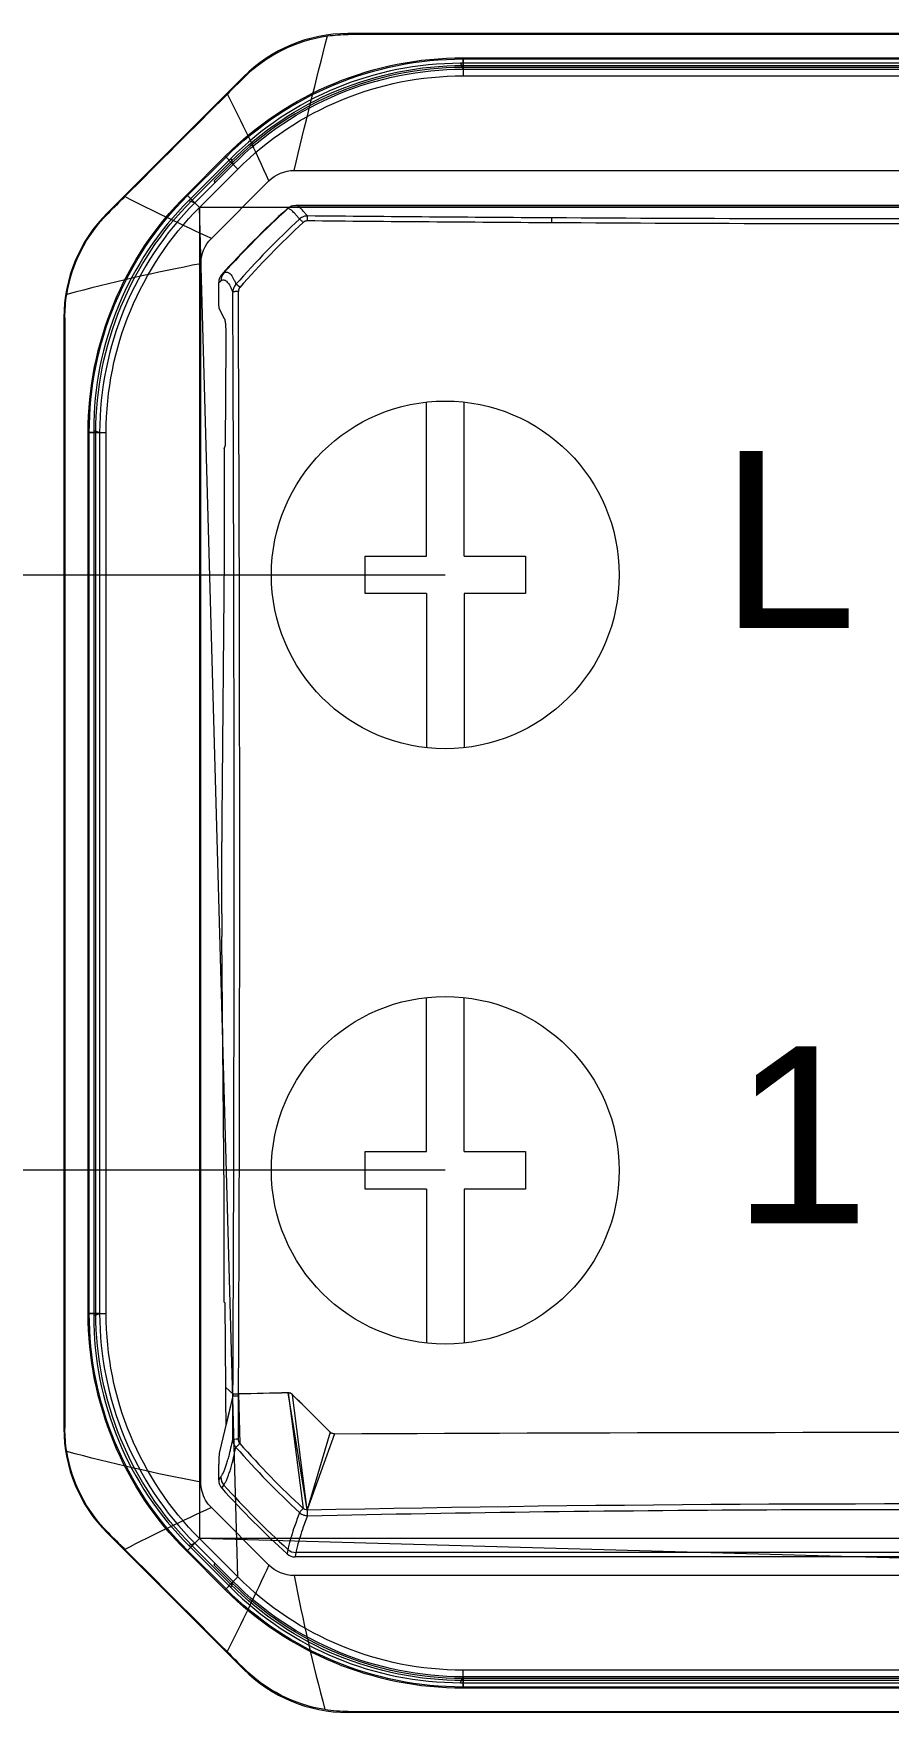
# Model space of a CAD drawing. Header units: millimetres. Extents: x 2005 to 2174, y 1570 to 1847.
# Drawn here: x 2134.89 to 2139.91, y 1658.84 to 1668.7 of the extents above; entities that cross this region are included whole.
import ezdxf

# ---------------------------------------------------------------- set-up
doc = ezdxf.new("R2010")
doc.units = ezdxf.units.MM
doc.layers.add('01_Puissance', color=250, linetype='Continuous', lineweight=20)
doc.layers.add('03_Symbole', color=250, linetype='Continuous', lineweight=15)
doc.layers.add('04_Texte', color=7, linetype='Continuous')
doc.styles.get("Standard").update_dxf_attribs({"font": 'arial.ttf'})

msp = doc.modelspace()

# ---------------------------------------------------------------- linework, layer by layer
at = {"layer": '01_Puissance'}
for p, q in [((2128.1404, 1665.5227, -3.8973), (2137.304, 1665.5227, -4.4511)), ((2137.304, 1662.024, -4.4511), (2127.4421, 1662.024, 1.0419))]:
    msp.add_line(p, q, dxfattribs=at)
at = {"layer": '03_Symbole', "color": 0}
for p, q in [((2143.2604, 1668.7031, -4.4511), (2136.732, 1668.7031, -4.4511)), ((2136.732, 1668.7031, -4.4511), (2136.7343, 1668.6976, -4.4511)), ((2136.732, 1668.7031, -4.4511), (2136.7343, 1668.6976, -4.4511)), ((2143.2604, 1668.7031, -4.4511), (2136.732, 1668.7031, -4.4511)), ((2143.2581, 1668.6976, -4.4511), (2136.7343, 1668.6976, -4.4511)), ((2143.2581, 1668.6976, -4.4511), (2136.7343, 1668.6976, -4.4511)), ((2137.4084, 1668.5634, -4.4511), (2137.4084, 1668.5541, -4.4511)), ((2137.4084, 1668.5634, -4.4511), (2137.4084, 1668.5541, -4.4511)), ((2137.4084, 1668.4938, -4.4511), (2137.4084, 1668.5611, -4.4511)), ((2137.4084, 1668.5611, -4.4511), (2142.584, 1668.5611, -4.4511)), ((2137.4084, 1668.4938, -4.4511), (2137.4084, 1668.5611, -4.4511)), ((2137.4084, 1668.5611, -4.4511), (2142.584, 1668.5611, -4.4511)), ((2137.4084, 1668.5541, -4.4511), (2142.584, 1668.5541, -4.4511)), ((2137.4084, 1668.5541, -4.4511), (2137.4084, 1668.5156, -4.4511)), ((2137.4084, 1668.5541, -4.4511), (2137.4084, 1668.5156, -4.4511)), ((2137.4084, 1668.5541, -4.4511), (2142.584, 1668.5541, -4.4511)), ((2142.5984, 1668.5285, -4.4511), (2137.394, 1668.5285, -4.4511)), ((2142.5984, 1668.5285, -4.4511), (2137.394, 1668.5285, -4.4511)), ((2137.394, 1668.5285, -4.4511), (2137.4041, 1668.504, -4.4511)), ((2137.394, 1668.5285, -4.4511), (2137.4041, 1668.504, -4.4511)), ((2142.5882, 1668.504, -4.4511), (2137.4041, 1668.504, -4.4511)), ((2142.5882, 1668.504, -4.4511), (2137.4041, 1668.504, -4.4511)), ((2137.4042, 1668.504, -4.4511), (2137.4084, 1668.4938, -4.4511)), ((2137.4042, 1668.504, -4.4511), (2137.4084, 1668.4938, -4.4511)), ((2137.4084, 1668.5156, -4.4511), (2142.584, 1668.5156, -4.4511)), ((2137.4084, 1668.5156, -4.4511), (2137.4084, 1668.455, -4.4511)), ((2137.4084, 1668.5156, -4.4511), (2137.4084, 1668.455, -4.4511)), ((2137.4084, 1668.5156, -4.4511), (2142.584, 1668.5156, -4.4511)), ((2137.4084, 1668.4938, -4.4511), (2142.584, 1668.4938, -4.4511)), ((2137.4084, 1668.4938, -4.4511), (2142.584, 1668.4938, -4.4511)), ((2137.4084, 1668.455, -4.4511), (2142.584, 1668.455, -4.4511)), ((2137.4084, 1668.455, -4.4511), (2142.584, 1668.455, -4.4511)), ((2136.1186, 1668.4491, -4.4511), (2135.3181, 1667.6485, -4.4511)), ((2136.1186, 1668.4491, -4.4511), (2135.3181, 1667.6485, -4.4511)), ((2136.1186, 1668.4491, -4.4511), (2136.1208, 1668.444, -4.4511)), ((2136.1186, 1668.4491, -4.4511), (2136.1208, 1668.444, -4.4511)), ((2135.7849, 1667.7561, -4.4511), (2136.0111, 1667.9823, -4.4511)), ((2135.7849, 1667.7561, -4.4511), (2136.0111, 1667.9823, -4.4511)), ((2135.7898, 1667.7512, -4.4511), (2136.016, 1667.9773, -4.4511)), ((2135.7898, 1667.7512, -4.4511), (2136.016, 1667.9773, -4.4511)), ((2136.0443, 1667.9694, -4.4511), (2135.7978, 1667.7229, -4.4511)), ((2136.0443, 1667.9694, -4.4511), (2135.7978, 1667.7229, -4.4511)), ((2136.0094, 1667.984, -4.4511), (2136.016, 1667.9773, -4.4511)), ((2136.0094, 1667.984, -4.4511), (2136.016, 1667.9773, -4.4511)), ((2136.0586, 1667.9347, -4.4511), (2136.0111, 1667.9823, -4.4511)), ((2136.0586, 1667.9347, -4.4511), (2136.0111, 1667.9823, -4.4511)), ((2136.016, 1667.9773, -4.4511), (2136.0432, 1667.9501, -4.4511)), ((2136.016, 1667.9773, -4.4511), (2136.0432, 1667.9501, -4.4511)), ((2136.0443, 1667.9694, -4.4511), (2136.0544, 1667.945, -4.4511)), ((2136.0443, 1667.9694, -4.4511), (2136.0544, 1667.945, -4.4511)), ((2135.817, 1667.724, -4.4511), (2136.0432, 1667.9501, -4.4511)), ((2135.817, 1667.724, -4.4511), (2136.0432, 1667.9501, -4.4511)), ((2135.8599, 1667.6811, -4.4511), (2136.086, 1667.9073, -4.4511)), ((2135.8599, 1667.6811, -4.4511), (2136.086, 1667.9073, -4.4511)), ((2135.9469, 1667.8375, -4.4511), (2136.0544, 1667.945, -4.4511)), ((2135.9469, 1667.8375, -4.4511), (2136.0544, 1667.945, -4.4511)), ((2135.9506, 1667.8266, -4.4511), (2136.0587, 1667.9347, -4.4511)), ((2135.9506, 1667.8266, -4.4511), (2136.0587, 1667.9347, -4.4511)), ((2136.0432, 1667.9501, -4.4511), (2136.086, 1667.9073, -4.4511)), ((2136.0432, 1667.9501, -4.4511), (2136.086, 1667.9073, -4.4511)), ((2136.0544, 1667.945, -4.4511), (2136.0587, 1667.9347, -4.4511)), ((2136.0544, 1667.945, -4.4511), (2136.0587, 1667.9347, -4.4511)), ((2136.4161, 1667.8988, -4.4511), (2143.5763, 1667.8988, -4.4511)), ((2135.9506, 1667.8266, -4.4511), (2135.8325, 1667.7085, -4.4511)), ((2135.9506, 1667.8266, -4.4511), (2135.8325, 1667.7085, -4.4511)), ((2136.2677, 1667.8373, -4.4511), (2135.9298, 1667.4995, -4.4511)), ((2135.9469, 1667.8375, -4.4511), (2135.9506, 1667.8266, -4.4511)), ((2135.9469, 1667.8375, -4.4511), (2135.9506, 1667.8266, -4.4511)), ((2135.7832, 1667.7578, -4.4511), (2135.7898, 1667.7512, -4.4511)), ((2135.7832, 1667.7578, -4.4511), (2135.7898, 1667.7512, -4.4511)), ((2135.8325, 1667.7085, -4.4511), (2135.7849, 1667.7561, -4.4511)), ((2135.8325, 1667.7085, -4.4511), (2135.7849, 1667.7561, -4.4511)), ((2135.7898, 1667.7512, -4.4511), (2135.817, 1667.724, -4.4511)), ((2135.7898, 1667.7512, -4.4511), (2135.817, 1667.724, -4.4511)), ((2135.7978, 1667.7229, -4.4511), (2135.8325, 1667.7085, -4.4511)), ((2135.7978, 1667.7229, -4.4511), (2135.8325, 1667.7085, -4.4511)), ((2135.817, 1667.724, -4.4511), (2135.8599, 1667.6811, -4.4511)), ((2135.817, 1667.724, -4.4511), (2135.8599, 1667.6811, -4.4511)), ((2135.8599, 1667.6811, -4.4511), (2135.8599, 1659.8608, -4.4511)), ((2136.086, 1659.6346, -4.4511), (2135.8599, 1667.6811, -4.4511)), ((2144.1325, 1667.6811, -4.4511), (2135.8599, 1667.6811, -4.4511)), ((2136.086, 1659.6346, -4.4511), (2135.8599, 1667.6811, -4.4511)), ((2136.3798, 1667.6748, -4.4511), (2136.3751, 1667.6737, -4.4511)), ((2136.3798, 1667.6748, -4.4511), (2136.3751, 1667.6737, -4.4511)), ((2136.3798, 1667.6748, -4.4511), (2136.3798, 1667.6748, -4.4511)), ((2136.4268, 1667.693, -4.4511), (2136.422, 1667.6918, -4.4511)), ((2136.4268, 1667.693, -4.4511), (2136.422, 1667.6918, -4.4511)), ((2143.5703, 1667.6918, -4.4511), (2136.422, 1667.6918, -4.4511)), ((2143.5656, 1667.693, -4.4511), (2136.4268, 1667.693, -4.4511)), ((2143.5656, 1667.693, -4.4511), (2136.4268, 1667.693, -4.4511)), ((2136.4268, 1667.693, -4.4511), (2136.4268, 1667.693, -4.4511)), ((2135.3232, 1667.6464, -4.4511), (2135.3181, 1667.6485, -4.4511)), ((2135.3232, 1667.6464, -4.4511), (2135.3181, 1667.6485, -4.4511)), ((2135.8684, 1660.1909, -4.4511), (2135.8684, 1667.3511, -4.4511)), ((2135.9911, 1667.2876, -4.4511), (2136.0033, 1667.2964, -4.4511)), ((2135.9911, 1667.2876, -4.4511), (2136.0033, 1667.2964, -4.4511)), ((2135.9733, 1667.2414, -4.4511), (2135.9855, 1667.2501, -4.4511)), ((2135.9733, 1667.2414, -4.4511), (2135.9855, 1667.2501, -4.4511)), ((2135.9733, 1667.1463, -4.4511), (2135.9733, 1667.2414, -4.4511)), ((2136.0067, 1667.0277, -4.4511), (2135.9779, 1667.084, -4.4511)), ((2135.0696, 1667.0329, -4.4511), (2135.064, 1667.0352, -4.4511)), ((2135.064, 1667.0352, -4.4511), (2135.064, 1660.5068, -4.4511)), ((2135.064, 1667.0352, -4.4511), (2135.064, 1660.5068, -4.4511)), ((2135.0696, 1667.0329, -4.4511), (2135.064, 1667.0352, -4.4511)), ((2136.0157, 1666.8896, -4.4511), (2136.0106, 1666.2812, -4.4511)), ((2135.2037, 1666.3588, -4.4511), (2135.2131, 1666.3588, -4.4511)), ((2135.2037, 1666.3588, -4.4511), (2135.2131, 1666.3588, -4.4511)), ((2135.2061, 1661.1832, -4.4511), (2135.2061, 1666.3588, -4.4511)), ((2135.2734, 1666.3588, -4.4511), (2135.2061, 1666.3588, -4.4511)), ((2135.2061, 1661.1832, -4.4511), (2135.2061, 1666.3588, -4.4511)), ((2135.2734, 1666.3588, -4.4511), (2135.2061, 1666.3588, -4.4511)), ((2135.2131, 1666.3588, -4.4511), (2135.2515, 1666.3588, -4.4511)), ((2135.2131, 1661.1832, -4.4511), (2135.2131, 1666.3588, -4.4511)), ((2135.2131, 1666.3588, -4.4511), (2135.2515, 1666.3588, -4.4511)), ((2135.2131, 1661.1832, -4.4511), (2135.2131, 1666.3588, -4.4511)), ((2135.2387, 1666.3731, -4.4511), (2135.2387, 1661.1688, -4.4511)), ((2135.2387, 1666.3731, -4.4511), (2135.2734, 1666.3588, -4.4511)), ((2135.2387, 1666.3731, -4.4511), (2135.2387, 1661.1688, -4.4511)), ((2135.2387, 1666.3731, -4.4511), (2135.2734, 1666.3588, -4.4511)), ((2135.2515, 1666.3588, -4.4511), (2135.3121, 1666.3588, -4.4511)), ((2135.2515, 1661.1832, -4.4511), (2135.2515, 1666.3588, -4.4511)), ((2135.2515, 1666.3588, -4.4511), (2135.3121, 1666.3588, -4.4511)), ((2135.2515, 1661.1832, -4.4511), (2135.2515, 1666.3588, -4.4511)), ((2135.2734, 1666.3588, -4.4511), (2135.2734, 1661.1832, -4.4511)), ((2135.2734, 1666.3588, -4.4511), (2135.2734, 1661.1832, -4.4511)), ((2135.3121, 1661.1832, -4.4511), (2135.3121, 1666.3588, -4.4511)), ((2135.3121, 1661.1832, -4.4511), (2135.3121, 1666.3588, -4.4511)), ((2136.0051, 1666.2642, -4.4511), (2136.0106, 1666.2812, -4.4511)), ((2136.0051, 1666.2642, -4.4511), (2136.0051, 1665.6268, -4.4511)), ((2136.0051, 1665.6268, -4.4511), (2135.9922, 1664.0881, -4.4511)), ((2135.9917, 1663.5307, -4.4511), (2135.9917, 1663.954, -4.4511)), ((2136.0051, 1661.8874, -4.4511), (2135.9922, 1663.3978, -4.4511)), ((2136.0051, 1661.25, -4.4511), (2136.0051, 1661.8874, -4.4511)), ((2136.0051, 1661.25, -4.4511), (2136.0106, 1661.245, -4.4511)), ((2135.2037, 1661.1832, -4.4511), (2135.2131, 1661.1832, -4.4511)), ((2135.2037, 1661.1832, -4.4511), (2135.2131, 1661.1832, -4.4511)), ((2135.2734, 1661.1832, -4.4511), (2135.2061, 1661.1832, -4.4511)), ((2135.2734, 1661.1832, -4.4511), (2135.2061, 1661.1832, -4.4511)), ((2135.2131, 1661.1832, -4.4511), (2135.2515, 1661.1832, -4.4511)), ((2135.2131, 1661.1832, -4.4511), (2135.2515, 1661.1832, -4.4511)), ((2135.2387, 1661.1688, -4.4511), (2135.2734, 1661.1832, -4.4511)), ((2135.2387, 1661.1688, -4.4511), (2135.2734, 1661.1832, -4.4511)), ((2135.2515, 1661.1832, -4.4511), (2135.3121, 1661.1832, -4.4511)), ((2135.2515, 1661.1832, -4.4511), (2135.3121, 1661.1832, -4.4511)), ((2136.0149, 1660.7487, -4.4511), (2136.0106, 1661.245, -4.4511)), ((2136.0569, 1660.6982, -4.4511), (2135.9779, 1660.3704, -4.4511)), ((2136.057, 1660.7115, -4.4511), (2136.0149, 1660.7487, -4.4511)), ((2136.057, 1660.7115, -4.4511), (2136.0149, 1660.7487, -4.4511)), ((2136.0569, 1660.6982, -4.4511), (2136.0167, 1660.5315, -4.4511)), ((2136.0569, 1660.6982, -4.4511), (2136.057, 1660.7115, -4.4511)), ((2136.0884, 1660.4435, -4.4511), (2136.0896, 1660.6995, -4.4511)), ((2136.0896, 1660.6995, -4.4511), (2136.0896, 1660.7099, -4.4511)), ((2136.0896, 1660.7099, -4.4511), (2136.0973, 1660.4189, -4.4511)), ((2136.0896, 1660.6995, -4.4511), (2136.0896, 1660.7099, -4.4511)), ((2136.0896, 1660.7099, -4.4511), (2136.0973, 1660.4189, -4.4511)), ((2136.4923, 1660.0288, -4.4511), (2136.3804, 1660.7164, -4.4511)), ((2136.4923, 1660.0288, -4.4511), (2136.3804, 1660.7164, -4.4511)), ((2136.3804, 1660.7164, -4.4511), (2136.4692, 1660.0375, -4.4511)), ((2136.3804, 1660.7164, -4.4511), (2136.4692, 1660.0375, -4.4511)), ((2136.4923, 1660.0288, -4.4511), (2136.4073, 1660.7056, -4.4511)), ((2136.4923, 1660.0288, -4.4511), (2136.4073, 1660.7056, -4.4511)), ((2135.0696, 1660.5091, -4.4511), (2135.064, 1660.5068, -4.4511)), ((2135.0696, 1660.5091, -4.4511), (2135.064, 1660.5068, -4.4511)), ((2136.6277, 1660.4863, -4.4511), (2136.4923, 1660.0288, -4.4511)), ((2136.6277, 1660.4863, -4.4511), (2136.4923, 1660.0288, -4.4511)), ((2136.6525, 1660.4762, -4.4511), (2136.4923, 1660.0288, -4.4511)), ((2136.6525, 1660.4762, -4.4511), (2136.4923, 1660.0288, -4.4511)), ((2135.9733, 1660.2031, -4.4511), (2135.9733, 1660.2981, -4.4511)), ((2135.9733, 1660.2031, -4.4511), (2135.9855, 1660.2211, -4.4511)), ((2135.9733, 1660.2031, -4.4511), (2135.9855, 1660.2211, -4.4511)), ((2135.9911, 1660.1569, -4.4511), (2136.0033, 1660.1748, -4.4511)), ((2135.9911, 1660.1569, -4.4511), (2136.0033, 1660.1748, -4.4511)), ((2136.2677, 1659.7046, -4.4511), (2135.9298, 1660.0424, -4.4511)), ((2135.3232, 1659.8955, -4.4511), (2135.3181, 1659.8934, -4.4511)), ((2135.3232, 1659.8955, -4.4511), (2135.3181, 1659.8934, -4.4511)), ((2136.1186, 1659.0929, -4.4511), (2135.3181, 1659.8934, -4.4511)), ((2136.1186, 1659.0929, -4.4511), (2135.3181, 1659.8934, -4.4511)), ((2135.7832, 1659.7842, -4.4511), (2135.7898, 1659.7908, -4.4511)), ((2135.7832, 1659.7842, -4.4511), (2135.7898, 1659.7908, -4.4511)), ((2135.8325, 1659.8335, -4.4511), (2135.7849, 1659.7858, -4.4511)), ((2135.8325, 1659.8335, -4.4511), (2135.7849, 1659.7858, -4.4511)), ((2136.0111, 1659.5597, -4.4511), (2135.7849, 1659.7858, -4.4511)), ((2136.0111, 1659.5597, -4.4511), (2135.7849, 1659.7858, -4.4511)), ((2135.7898, 1659.7908, -4.4511), (2135.817, 1659.818, -4.4511)), ((2135.7898, 1659.7908, -4.4511), (2135.817, 1659.818, -4.4511)), ((2136.016, 1659.5646, -4.4511), (2135.7898, 1659.7908, -4.4511)), ((2136.016, 1659.5646, -4.4511), (2135.7898, 1659.7908, -4.4511)), ((2135.7978, 1659.8191, -4.4511), (2135.8325, 1659.8334, -4.4511)), ((2135.7978, 1659.8191, -4.4511), (2135.8325, 1659.8334, -4.4511)), ((2135.7978, 1659.8191, -4.4511), (2136.0443, 1659.5726, -4.4511)), ((2135.7978, 1659.8191, -4.4511), (2136.0443, 1659.5726, -4.4511)), ((2135.817, 1659.818, -4.4511), (2135.8599, 1659.8608, -4.4511)), ((2135.817, 1659.818, -4.4511), (2135.8599, 1659.8608, -4.4511)), ((2136.0432, 1659.5918, -4.4511), (2135.817, 1659.818, -4.4511)), ((2136.0432, 1659.5918, -4.4511), (2135.817, 1659.818, -4.4511)), ((2135.9506, 1659.7153, -4.4511), (2135.8325, 1659.8334, -4.4511)), ((2135.9506, 1659.7153, -4.4511), (2135.8325, 1659.8334, -4.4511)), ((2144.1325, 1659.8608, -4.4511), (2135.8599, 1659.8608, -4.4511)), ((2136.086, 1659.6346, -4.4511), (2135.8599, 1659.8608, -4.4511)), ((2144.1325, 1659.8608, -4.4511), (2135.8599, 1659.8608, -4.4511)), ((2143.9064, 1659.6346, -4.4511), (2135.8599, 1659.8608, -4.4511)), ((2136.086, 1659.6346, -4.4511), (2135.8599, 1659.8608, -4.4511)), ((2136.3798, 1659.7964, -4.4511), (2136.3751, 1659.7708, -4.4511)), ((2136.3798, 1659.7964, -4.4511), (2136.3751, 1659.7708, -4.4511)), ((2136.3798, 1659.7965, -4.4511), (2136.3798, 1659.7964, -4.4511)), ((2136.4268, 1659.7782, -4.4511), (2136.422, 1659.7527, -4.4511)), ((2136.4268, 1659.7782, -4.4511), (2136.422, 1659.7527, -4.4511)), ((2143.5656, 1659.7783, -4.4511), (2136.4268, 1659.7783, -4.4511)), ((2143.5656, 1659.7783, -4.4511), (2136.4268, 1659.7783, -4.4511)), ((2136.4268, 1659.7783, -4.4511), (2136.4268, 1659.7782, -4.4511)), ((2135.9469, 1659.7045, -4.4511), (2135.9506, 1659.7153, -4.4511)), ((2135.9469, 1659.7045, -4.4511), (2135.9506, 1659.7153, -4.4511)), ((2135.9469, 1659.7045, -4.4511), (2136.0544, 1659.597, -4.4511)), ((2135.9469, 1659.7045, -4.4511), (2136.0544, 1659.597, -4.4511)), ((2136.0587, 1659.6073, -4.4511), (2135.9506, 1659.7153, -4.4511)), ((2136.0587, 1659.6073, -4.4511), (2135.9506, 1659.7153, -4.4511)), ((2143.5703, 1659.7527, -4.4511), (2136.422, 1659.7527, -4.4511)), ((2136.0586, 1659.6073, -4.4511), (2136.0111, 1659.5597, -4.4511)), ((2136.0586, 1659.6073, -4.4511), (2136.0111, 1659.5597, -4.4511)), ((2136.016, 1659.5646, -4.4511), (2136.0432, 1659.5918, -4.4511)), ((2136.016, 1659.5646, -4.4511), (2136.0432, 1659.5918, -4.4511)), ((2136.0432, 1659.5918, -4.4511), (2136.086, 1659.6346, -4.4511)), ((2136.0432, 1659.5918, -4.4511), (2136.086, 1659.6346, -4.4511)), ((2136.0443, 1659.5726, -4.4511), (2136.0544, 1659.597, -4.4511)), ((2136.0443, 1659.5726, -4.4511), (2136.0544, 1659.597, -4.4511)), ((2136.0544, 1659.597, -4.4511), (2136.0587, 1659.6073, -4.4511)), ((2136.0544, 1659.597, -4.4511), (2136.0587, 1659.6073, -4.4511)), ((2143.5763, 1659.6432, -4.4511), (2136.4161, 1659.6432, -4.4511)), ((2136.0094, 1659.558, -4.4511), (2136.016, 1659.5646, -4.4511)), ((2136.0094, 1659.558, -4.4511), (2136.016, 1659.5646, -4.4511)), ((2136.1207, 1659.098, -4.4511), (2136.1186, 1659.0929, -4.4511)), ((2136.1207, 1659.098, -4.4511), (2136.1186, 1659.0929, -4.4511)), ((2142.584, 1659.0869, -4.4511), (2137.4084, 1659.0869, -4.4511)), ((2137.4084, 1659.0263, -4.4511), (2137.4084, 1659.0869, -4.4511)), ((2142.584, 1659.0869, -4.4511), (2137.4084, 1659.0869, -4.4511)), ((2137.4084, 1659.0263, -4.4511), (2137.4084, 1659.0869, -4.4511)), ((2137.394, 1659.0135, -4.4511), (2137.4041, 1659.0379, -4.4511)), ((2137.394, 1659.0135, -4.4511), (2137.4041, 1659.0379, -4.4511)), ((2137.394, 1659.0135, -4.4511), (2142.5984, 1659.0135, -4.4511)), ((2137.394, 1659.0135, -4.4511), (2142.5984, 1659.0135, -4.4511)), ((2142.5882, 1659.0379, -4.4511), (2137.4041, 1659.0379, -4.4511)), ((2142.5882, 1659.0379, -4.4511), (2137.4041, 1659.0379, -4.4511)), ((2137.4042, 1659.0379, -4.4511), (2137.4084, 1659.0482, -4.4511)), ((2137.4042, 1659.0379, -4.4511), (2137.4084, 1659.0482, -4.4511)), ((2142.584, 1659.0482, -4.4511), (2137.4084, 1659.0482, -4.4511)), ((2137.4084, 1659.0482, -4.4511), (2137.4084, 1658.9809, -4.4511)), ((2137.4084, 1659.0482, -4.4511), (2137.4084, 1658.9809, -4.4511)), ((2142.584, 1659.0482, -4.4511), (2137.4084, 1659.0482, -4.4511)), ((2142.584, 1659.0263, -4.4511), (2137.4084, 1659.0263, -4.4511)), ((2137.4084, 1658.9879, -4.4511), (2137.4084, 1659.0263, -4.4511)), ((2142.584, 1659.0263, -4.4511), (2137.4084, 1659.0263, -4.4511)), ((2137.4084, 1658.9879, -4.4511), (2137.4084, 1659.0263, -4.4511)), ((2142.584, 1658.9879, -4.4511), (2137.4084, 1658.9879, -4.4511)), ((2137.4084, 1658.9785, -4.4511), (2137.4084, 1658.9879, -4.4511)), ((2142.584, 1658.9879, -4.4511), (2137.4084, 1658.9879, -4.4511)), ((2137.4084, 1658.9785, -4.4511), (2137.4084, 1658.9879, -4.4511)), ((2142.584, 1658.9809, -4.4511), (2137.4084, 1658.9809, -4.4511)), ((2142.584, 1658.9809, -4.4511), (2137.4084, 1658.9809, -4.4511)), ((2136.7343, 1658.8444, -4.4511), (2136.732, 1658.8388, -4.4511)), ((2136.7343, 1658.8444, -4.4511), (2136.732, 1658.8388, -4.4511)), ((2143.2604, 1658.8388, -4.4511), (2136.732, 1658.8388, -4.4511)), ((2143.2604, 1658.8388, -4.4511), (2136.732, 1658.8388, -4.4511))]:
    msp.add_line(p, q, dxfattribs=at)
at = {"layer": '03_Symbole', "color": 0, "linetype": 'Continuous'}
for p, q in [((2137.194, 1665.6327, -4.4511), (2137.194, 1666.5374, -4.4511)), ((2137.414, 1665.6327, -4.4511), (2137.414, 1666.5362, -4.4511)), ((2136.8325, 1665.6327, -4.4511), (2137.194, 1665.6327, -4.4511)), ((2136.8325, 1665.4127, -4.4511), (2136.8325, 1665.6327, -4.4511)), ((2137.414, 1665.6327, -4.4511), (2137.7755, 1665.6327, -4.4511)), ((2137.7755, 1665.6327, -4.4511), (2137.7755, 1665.4127, -4.4511)), ((2137.194, 1665.4127, -4.4511), (2136.8325, 1665.4127, -4.4511)), ((2137.194, 1665.4127, -4.4511), (2137.194, 1664.5092, -4.4511)), ((2137.7755, 1665.4127, -4.4511), (2137.414, 1665.4127, -4.4511)), ((2137.414, 1665.4127, -4.4511), (2137.414, 1664.508, -4.4511)), ((2137.194, 1662.134, -4.4511), (2137.194, 1663.0387, -4.4511)), ((2137.414, 1662.134, -4.4511), (2137.414, 1663.0375, -4.4511)), ((2136.8325, 1662.134, -4.4511), (2137.194, 1662.134, -4.4511)), ((2136.8325, 1661.914, -4.4511), (2136.8325, 1662.134, -4.4511)), ((2137.414, 1662.134, -4.4511), (2137.7755, 1662.134, -4.4511)), ((2137.7755, 1662.134, -4.4511), (2137.7755, 1661.914, -4.4511)), ((2137.194, 1661.914, -4.4511), (2136.8325, 1661.914, -4.4511)), ((2137.194, 1661.914, -4.4511), (2137.194, 1661.0106, -4.4511)), ((2137.7755, 1661.914, -4.4511), (2137.414, 1661.914, -4.4511)), ((2137.414, 1661.914, -4.4511), (2137.414, 1661.0093, -4.4511))]:
    msp.add_line(p, q, dxfattribs=at)
at = {"layer": '03_Symbole', "color": 0, "elevation": -4.4511}
for points in [[(2136.1208, 1668.444), (2136.1208, 1668.444, -0.162325), (2136.6118, 1668.6889)], [(2136.1208, 1668.444), (2136.1208, 1668.444, -0.162325), (2136.6118, 1668.6889)], [(2136.4161, 1667.8988), (2136.4161, 1667.8988, -0.004018), (2136.6118, 1668.6889)], [(2136.4161, 1667.8988), (2136.4161, 1667.8988, -0.004018), (2136.6118, 1668.6889)], [(2136.6118, 1668.6889), (2136.6118, 1668.6889, -0.035242), (2136.7343, 1668.6976)], [(2136.6118, 1668.6889), (2136.6118, 1668.6889, -0.035242), (2136.7343, 1668.6976)], [(2136.0111, 1667.9823), (2136.0111, 1667.9823, -0.198924), (2137.4084, 1668.5611)], [(2136.0111, 1667.9823), (2136.0111, 1667.9823, -0.198924), (2137.4084, 1668.5611)], [(2136.016, 1667.9773), (2136.016, 1667.9773, -0.198925), (2137.4084, 1668.5541)], [(2136.016, 1667.9773), (2136.016, 1667.9773, -0.198925), (2137.4084, 1668.5541)], [(2136.0432, 1667.9501), (2136.0432, 1667.9501, -0.198931), (2137.4084, 1668.5156)], [(2136.0432, 1667.9501), (2136.0432, 1667.9501, -0.198931), (2137.4084, 1668.5156)], [(2137.4041, 1668.504), (2137.4041, 1668.504, 0.197257), (2136.0544, 1667.945)], [(2137.4041, 1668.504), (2137.4041, 1668.504, 0.197257), (2136.0544, 1667.945)], [(2136.0587, 1667.9347), (2136.0587, 1667.9347, -0.198934), (2137.4084, 1668.4938)], [(2136.0587, 1667.9347), (2136.0587, 1667.9347, -0.198934), (2137.4084, 1668.4938)], [(2136.086, 1667.9073), (2136.086, 1667.9073, -0.198947), (2137.4084, 1668.455)], [(2136.086, 1667.9073), (2136.086, 1667.9073, -0.198947), (2137.4084, 1668.455)], [(2136.1208, 1668.444), (2136.1208, 1668.444, 0.000176), (2136.0246, 1668.3479)], [(2136.1208, 1668.444), (2136.1208, 1668.444, 0.000176), (2136.0246, 1668.3479)], [(2136.0246, 1668.3479), (2136.0246, 1668.3479, 0.000083), (2135.4218, 1667.7451)], [(2136.0246, 1668.3479), (2136.0246, 1668.3479, 0.000083), (2135.4218, 1667.7451)], [(2136.2677, 1667.8373), (2136.2677, 1667.8373, 0.013808), (2136.0246, 1668.3479)], [(2136.2677, 1667.8373), (2136.2677, 1667.8373, 0.013808), (2136.0246, 1668.3479)], [(2136.2677, 1667.8373), (2136.2677, 1667.8373, -0.199006), (2136.4161, 1667.8988)], [(2135.2061, 1666.3588), (2135.2061, 1666.3588, -0.198924), (2135.7849, 1667.7561)], [(2135.2061, 1666.3588), (2135.2061, 1666.3588, -0.198924), (2135.7849, 1667.7561)], [(2135.2131, 1666.3588), (2135.2131, 1666.3588, -0.198925), (2135.7898, 1667.7512)], [(2135.2131, 1666.3588), (2135.2131, 1666.3588, -0.198925), (2135.7898, 1667.7512)], [(2135.2515, 1666.3588), (2135.2515, 1666.3588, -0.198931), (2135.817, 1667.724)], [(2135.2515, 1666.3588), (2135.2515, 1666.3588, -0.198931), (2135.817, 1667.724)], [(2135.8325, 1667.7085), (2135.8325, 1667.7085, 0.197396), (2135.2734, 1666.3588)], [(2135.8325, 1667.7085), (2135.8325, 1667.7085, 0.197396), (2135.2734, 1666.3588)], [(2135.3121, 1666.3588), (2135.3121, 1666.3588, -0.198946), (2135.8599, 1667.6811)], [(2135.3121, 1666.3588), (2135.3121, 1666.3588, -0.198946), (2135.8599, 1667.6811)], [(2135.4218, 1667.7451), (2135.4218, 1667.7451, 0.000178), (2135.3232, 1667.6464)], [(2135.4218, 1667.7451), (2135.4218, 1667.7451, 0.000178), (2135.3232, 1667.6464)], [(2135.9298, 1667.4995), (2135.9298, 1667.4995, -0.010473), (2135.4218, 1667.7451)], [(2135.9298, 1667.4995), (2135.9298, 1667.4995, -0.010473), (2135.4218, 1667.7451)], [(2136.4483, 1667.6135, 0.005044), (2136.4353, 1667.6286, 0.006665), (2136.4236, 1667.6416, 0.009124), (2136.4131, 1667.6525, 0.013091), (2136.4039, 1667.6612, 0.020037), (2136.396, 1667.6678, 0.033552), (2136.3893, 1667.6723, 0.063194), (2136.3839, 1667.6747, 0.128122), (2136.3798, 1667.6748)], [(2136.4483, 1667.6135, 0.005044), (2136.4353, 1667.6286, 0.006665), (2136.4236, 1667.6416, 0.009124), (2136.4131, 1667.6525, 0.013091), (2136.4039, 1667.6612, 0.020037), (2136.396, 1667.6678, 0.033552), (2136.3893, 1667.6723, 0.063194), (2136.3839, 1667.6747, 0.128122), (2136.3798, 1667.6748)], [(2136.4943, 1667.6315, 0.005007), (2136.4815, 1667.6466, 0.006623), (2136.4699, 1667.6596, 0.009077), (2136.4596, 1667.6705, 0.013045), (2136.4506, 1667.6793, 0.020014), (2136.4427, 1667.686, 0.03364), (2136.4362, 1667.6905, 0.063762), (2136.4309, 1667.6928, 0.130325), (2136.4268, 1667.693)], [(2136.4943, 1667.6315, 0.005007), (2136.4815, 1667.6466, 0.006623), (2136.4699, 1667.6596, 0.009077), (2136.4596, 1667.6705, 0.013045), (2136.4506, 1667.6793, 0.020014), (2136.4427, 1667.686, 0.03364), (2136.4362, 1667.6905, 0.063762), (2136.4309, 1667.6928, 0.130325), (2136.4268, 1667.693)], [(2135.0805, 1667.1703), (2135.0805, 1667.1703, -0.157896), (2135.3232, 1667.6464)], [(2135.0805, 1667.1703), (2135.0805, 1667.1703, -0.157896), (2135.3232, 1667.6464)], [(2136.4943, 1667.6315, 0.082007), (2136.4724, 1667.6277, 0.104662), (2136.4483, 1667.6135)], [(2136.4943, 1667.6315, 0.082007), (2136.4724, 1667.6277, 0.104662), (2136.4483, 1667.6135)], [(2136.4692, 1667.5935, 0.012598), (2136.4559, 1667.607, 0.013372), (2136.4511, 1667.6114, 0.016373), (2136.4493, 1667.6129, 0.023034), (2136.4483, 1667.6135)], [(2136.4692, 1667.5935, 0.012598), (2136.4559, 1667.607, 0.013372), (2136.4511, 1667.6114, 0.016373), (2136.4493, 1667.6129, 0.023034), (2136.4483, 1667.6135)], [(2136.4923, 1667.6024), (2136.4923, 1667.6024, 0.190382), (2136.4692, 1667.5935)], [(2136.4923, 1667.6024), (2136.4923, 1667.6024, 0.190382), (2136.4692, 1667.5935)], [(2137.9275, 1667.5912), (2137.9275, 1667.5912, -0.000884), (2136.4923, 1667.6024)], [(2137.9275, 1667.5912), (2137.9275, 1667.5912, -0.000884), (2136.4923, 1667.6024)], [(2137.9287, 1667.6202), (2137.9287, 1667.6202, -0.000872), (2136.4943, 1667.6315)], [(2137.9287, 1667.6202), (2137.9287, 1667.6202, -0.000872), (2136.4943, 1667.6315)], [(2143.5, 1667.6024), (2143.5, 1667.6024, -0.00402), (2137.9275, 1667.5912)], [(2143.5, 1667.6024), (2143.5, 1667.6024, -0.00402), (2137.9275, 1667.5912)], [(2143.4981, 1667.6315), (2143.4981, 1667.6315, -0.004043), (2137.9287, 1667.6202)], [(2143.4981, 1667.6315), (2143.4981, 1667.6315, -0.004043), (2137.9287, 1667.6202)], [(2135.8684, 1667.3511), (2135.8684, 1667.3511, -0.19912), (2135.9298, 1667.4995)], [(2135.8684, 1667.3511), (2135.8684, 1667.3511, 0.017483), (2135.0805, 1667.1703)], [(2135.8684, 1667.3511), (2135.8684, 1667.3511, 0.017483), (2135.0805, 1667.1703)], [(2136.0033, 1667.2964, -0.077114), (2136.0119, 1667.3008, -0.096523), (2136.0204, 1667.3019, -0.092168), (2136.029, 1667.2997, -0.069254), (2136.0375, 1667.294, -0.047316), (2136.0459, 1667.2851, -0.032349), (2136.0543, 1667.2727, -0.022866), (2136.0627, 1667.2571, -0.016796), (2136.071, 1667.2381, -0.005911), (2136.0742, 1667.2299)], [(2136.0033, 1667.2964, -0.077114), (2136.0119, 1667.3008, -0.096523), (2136.0204, 1667.3019, -0.092168), (2136.029, 1667.2997, -0.069254), (2136.0375, 1667.294, -0.047316), (2136.0459, 1667.2851, -0.032349), (2136.0543, 1667.2727, -0.022866), (2136.0627, 1667.2571, -0.016796), (2136.071, 1667.2381, -0.005911), (2136.0742, 1667.2299)], [(2135.0696, 1667.0329), (2135.0696, 1667.0329, -0.039589), (2135.0805, 1667.1703)], [(2135.0696, 1667.0329), (2135.0696, 1667.0329, -0.039589), (2135.0805, 1667.1703)], [(2135.9855, 1667.2501, -0.077468), (2135.994, 1667.2545, -0.097112), (2136.0024, 1667.2555, -0.09258), (2136.0109, 1667.2533, -0.069328), (2136.0192, 1667.2477, -0.047236), (2136.0276, 1667.2387, -0.03224), (2136.0359, 1667.2265, -0.022767), (2136.0441, 1667.2109, -0.016714), (2136.0522, 1667.192, -0.006578), (2136.0558, 1667.1828)], [(2135.9855, 1667.2501, -0.077468), (2135.994, 1667.2545, -0.097112), (2136.0024, 1667.2555, -0.09258), (2136.0109, 1667.2533, -0.069328), (2136.0192, 1667.2477, -0.047236), (2136.0276, 1667.2387, -0.03224), (2136.0359, 1667.2265, -0.022767), (2136.0441, 1667.2109, -0.016714), (2136.0522, 1667.192, -0.006578), (2136.0558, 1667.1828)], [(2136.0742, 1667.2299, 0.105804), (2136.0595, 1667.2048, 0.078901), (2136.0558, 1667.1828)], [(2136.0742, 1667.2299, 0.105804), (2136.0595, 1667.2048, 0.078901), (2136.0558, 1667.1828)], [(2136.0884, 1667.1877, 0.023454), (2136.0703, 1667.1867, 0.022476), (2136.0626, 1667.1855, 0.026162), (2136.059, 1667.1846, 0.03875), (2136.0571, 1667.1838, 0.054426), (2136.0562, 1667.1832, 0.07359), (2136.0558, 1667.1828)], [(2136.0884, 1667.1877, 0.023454), (2136.0703, 1667.1867, 0.022476), (2136.0626, 1667.1855, 0.026162), (2136.059, 1667.1846, 0.03875), (2136.0571, 1667.1838, 0.054426), (2136.0562, 1667.1832, 0.07359), (2136.0558, 1667.1828)], [(2136.0973, 1667.2121, 0.084733), (2136.0912, 1667.2021, 0.097763), (2136.0884, 1667.1877)], [(2136.0973, 1667.2121, 0.084733), (2136.0912, 1667.2021, 0.097763), (2136.0884, 1667.1877)], [(2135.9779, 1667.084, -0.032861), (2135.9774, 1667.085, -0.019576), (2135.977, 1667.0863, -0.0186), (2135.9765, 1667.0889, -0.013953), (2135.9757, 1667.0935, -0.013961), (2135.9747, 1667.1042, -0.012213), (2135.9736, 1667.1267, -0.006704), (2135.9733, 1667.1463)], [(2135.0696, 1667.0329), (2135.0696, 1667.0329, 0.000021), (2135.0696, 1660.5091)], [(2135.0696, 1667.0329), (2135.0696, 1667.0329, 0.000021), (2135.0696, 1660.5091)], [(2136.0067, 1667.0277, -0.033568), (2136.0076, 1667.0256, -0.019758), (2136.0084, 1667.0229, -0.018627), (2136.0096, 1667.0174, -0.016841), (2136.0114, 1667.0051, -0.012725), (2136.0135, 1666.9816, -0.014787), (2136.0158, 1666.9138, -0.003816), (2136.0157, 1666.8896)], [(2135.7849, 1659.7858), (2135.7849, 1659.7858, -0.198924), (2135.2061, 1661.1832)], [(2135.7849, 1659.7858), (2135.7849, 1659.7858, -0.198924), (2135.2061, 1661.1832)], [(2135.7898, 1659.7908), (2135.7898, 1659.7908, -0.198925), (2135.2131, 1661.1832)], [(2135.7898, 1659.7908), (2135.7898, 1659.7908, -0.198925), (2135.2131, 1661.1832)], [(2135.817, 1659.818), (2135.817, 1659.818, -0.198931), (2135.2515, 1661.1832)], [(2135.817, 1659.818), (2135.817, 1659.818, -0.198931), (2135.2515, 1661.1832)], [(2135.2734, 1661.1832), (2135.2734, 1661.1832, 0.197396), (2135.8325, 1659.8334)], [(2135.2734, 1661.1832), (2135.2734, 1661.1832, 0.197396), (2135.8325, 1659.8334)], [(2135.8599, 1659.8608), (2135.8599, 1659.8608, -0.198946), (2135.3121, 1661.1832)], [(2135.8599, 1659.8608), (2135.8599, 1659.8608, -0.198946), (2135.3121, 1661.1832)], [(2136.0167, 1660.5315, 0.000553), (2136.0165, 1660.5509, -0.001337), (2136.0155, 1660.6672, 0.000512), (2136.0149, 1660.7487)], [(2136.057, 1660.7115), (2136.057, 1660.7115, -0.001134), (2136.0569, 1660.6982)], [(2136.0569, 1660.6982, -0.05096), (2136.0572, 1660.6983, -0.029722), (2136.058, 1660.6984, -0.018821), (2136.0609, 1660.6988, -0.013062), (2136.0728, 1660.6993, -0.006508), (2136.0896, 1660.6995)], [(2136.0569, 1660.6982, -0.05096), (2136.0572, 1660.6983, -0.029722), (2136.058, 1660.6984, -0.018821), (2136.0609, 1660.6988, -0.013062), (2136.0728, 1660.6993, -0.006508), (2136.0896, 1660.6995)], [(2136.057, 1660.7115, 0.066544), (2136.0573, 1660.7113, 0.032999), (2136.0577, 1660.7112, 0.023362), (2136.0583, 1660.711, 0.017738), (2136.0595, 1660.7107, 0.01981), (2136.0636, 1660.7103, 0.01406), (2136.0729, 1660.7099, 0.011393), (2136.0896, 1660.7099)], [(2136.057, 1660.7115, 0.06707), (2136.0572, 1660.7114, 0.036123), (2136.0576, 1660.7112, 0.037119), (2136.0593, 1660.7108, 0.020496), (2136.0625, 1660.7104, 0.015921), (2136.0716, 1660.7099, 0.012585), (2136.0896, 1660.7099)], [(2136.3804, 1660.7164, -0.049802), (2136.3889, 1660.7158, -0.113817), (2136.4017, 1660.7104, -0.034491), (2136.4061, 1660.7067, -0.006694), (2136.4073, 1660.7056)], [(2136.4073, 1660.7056), (2136.4073, 1660.7056, 0.203224), (2136.3804, 1660.7164)], [(2135.0805, 1660.3717), (2135.0805, 1660.3717, -0.039587), (2135.0696, 1660.5091)], [(2135.0805, 1660.3717), (2135.0805, 1660.3717, -0.039587), (2135.0696, 1660.5091)], [(2136.6525, 1660.4762, -0.031226), (2136.6473, 1660.4764, -0.062345), (2136.6395, 1660.4784, -0.071317), (2136.6318, 1660.4827, -0.03392), (2136.6277, 1660.4863)], [(2136.6525, 1660.4762), (2136.6525, 1660.4762, -0.001997), (2141.8308, 1660.4822)], [(2136.6525, 1660.4762), (2136.6525, 1660.4762, -0.001996), (2141.8308, 1660.4822)], [(2135.8684, 1660.1909), (2135.8684, 1660.1909, -0.017474), (2135.0805, 1660.3717)], [(2135.3232, 1659.8955), (2135.3232, 1659.8955, -0.157903), (2135.0805, 1660.3717)], [(2135.8684, 1660.1909), (2135.8684, 1660.1909, -0.017474), (2135.0805, 1660.3717)], [(2135.3232, 1659.8955), (2135.3232, 1659.8955, -0.157903), (2135.0805, 1660.3717)], [(2135.9779, 1660.3704, 0.017202), (2135.977, 1660.3663, 0.014086), (2135.9759, 1660.3579, 0.013898), (2135.9743, 1660.3368, 0.012965), (2135.9733, 1660.2981)], [(2135.9855, 1660.2211, 0.025894), (2135.994, 1660.2353, 0.018746), (2136.0024, 1660.2527, 0.014081), (2136.0108, 1660.2734, 0.010921), (2136.0192, 1660.2974, 0.008702), (2136.0276, 1660.3246, 0.007095), (2136.0359, 1660.355, 0.00866), (2136.0482, 1660.4065, 0.004334), (2136.0558, 1660.4424)], [(2135.9855, 1660.2211, 0.025894), (2135.994, 1660.2353, 0.018746), (2136.0024, 1660.2527, 0.014081), (2136.0108, 1660.2734, 0.010921), (2136.0192, 1660.2974, 0.008702), (2136.0276, 1660.3246, 0.007095), (2136.0359, 1660.355, 0.00866), (2136.0482, 1660.4065, 0.004334), (2136.0558, 1660.4424)], [(2136.0033, 1660.1748, 0.025677), (2136.0119, 1660.1891, 0.018615), (2136.0204, 1660.2068, 0.013998), (2136.029, 1660.2277, 0.010866), (2136.0375, 1660.252, 0.008665), (2136.0459, 1660.2794, 0.007069), (2136.0543, 1660.3101, 0.008633), (2136.0668, 1660.3621, 0.004112), (2136.0742, 1660.3964)], [(2136.0033, 1660.1748, 0.025677), (2136.0119, 1660.1891, 0.018615), (2136.0204, 1660.2068, 0.013998), (2136.029, 1660.2277, 0.010866), (2136.0375, 1660.252, 0.008665), (2136.0459, 1660.2794, 0.007069), (2136.0543, 1660.3101, 0.008633), (2136.0668, 1660.3621, 0.004112), (2136.0742, 1660.3964)], [(2136.0558, 1660.4424, 0.041438), (2136.0569, 1660.4301, 0.116386), (2136.0685, 1660.4032, 0.030132), (2136.0742, 1660.3964)], [(2136.0558, 1660.4424, 0.041438), (2136.0569, 1660.4301, 0.116386), (2136.0685, 1660.4032, 0.030132), (2136.0742, 1660.3964)], [(2136.0973, 1660.4189, -0.09515), (2136.0906, 1660.4304, -0.087066), (2136.0884, 1660.4435)], [(2136.0973, 1660.4189, -0.09515), (2136.0906, 1660.4304, -0.087066), (2136.0884, 1660.4435)], [(2135.9298, 1660.0424, -0.133863), (2135.8752, 1660.1377, -0.066005), (2135.8684, 1660.1909)], [(2136.4923, 1660.0288), (2136.4923, 1660.0288, -0.008131), (2141.9188, 1660.0544)], [(2136.4923, 1660.0288), (2136.4923, 1660.0288, -0.008131), (2141.9188, 1660.0544)], [(2135.9298, 1660.0424), (2135.9298, 1660.0424, 0.010269), (2135.422, 1659.7967)], [(2135.9298, 1660.0424), (2135.9298, 1660.0424, 0.010269), (2135.422, 1659.7967)], [(2136.4483, 1660.0127, 0.008998), (2136.4182, 1659.9312, 0.009722), (2136.3998, 1659.875, 0.009365), (2136.3893, 1659.8382, 0.012337), (2136.3817, 1659.8061, 0.0048), (2136.3798, 1659.7965)], [(2136.4483, 1660.0127, 0.008998), (2136.4182, 1659.9312, 0.009722), (2136.3998, 1659.875, 0.009365), (2136.3893, 1659.8382, 0.012337), (2136.3817, 1659.8061, 0.0048), (2136.3798, 1659.7965)], [(2136.4943, 1659.9948, 0.008899), (2136.4646, 1659.9131, 0.00961), (2136.4465, 1659.8569, 0.009255), (2136.4362, 1659.82, 0.012189), (2136.4287, 1659.7879, 0.004742), (2136.4268, 1659.7783)], [(2136.4943, 1659.9948, 0.008899), (2136.4646, 1659.9131, 0.00961), (2136.4465, 1659.8569, 0.009255), (2136.4362, 1659.82, 0.012189), (2136.4287, 1659.7879, 0.004742), (2136.4268, 1659.7783)], [(2136.4692, 1660.0375, 0.013522), (2136.4541, 1660.0204, 0.01439), (2136.4496, 1660.0146, 0.013718), (2136.4483, 1660.0127)], [(2136.4692, 1660.0375, 0.013522), (2136.4541, 1660.0204, 0.01439), (2136.4496, 1660.0146, 0.013718), (2136.4483, 1660.0127)], [(2136.4483, 1660.0127, 0.103137), (2136.4724, 1659.9986, 0.08039), (2136.4943, 1659.9948)], [(2136.4483, 1660.0127, 0.103137), (2136.4724, 1659.9986, 0.08039), (2136.4943, 1659.9948)], [(2136.4923, 1660.0288), (2136.4923, 1660.0288, -0.194711), (2136.4692, 1660.0375)], [(2136.4923, 1660.0288), (2136.4923, 1660.0288, -0.194711), (2136.4692, 1660.0375)], [(2136.4943, 1659.9948), (2136.4943, 1659.9948, -0.008448), (2142.0637, 1660.0187)], [(2136.4943, 1659.9948), (2136.4943, 1659.9948, -0.008448), (2142.0637, 1660.0187)], [(2135.3232, 1659.8955), (2135.3232, 1659.8955, 0.000173), (2135.422, 1659.7967)], [(2135.3232, 1659.8955), (2135.3232, 1659.8955, 0.000173), (2135.422, 1659.7967)], [(2135.422, 1659.7967), (2135.422, 1659.7967, 0.000068), (2136.0219, 1659.1967)], [(2135.422, 1659.7967), (2135.422, 1659.7967, 0.000068), (2136.0219, 1659.1967)], [(2136.2677, 1659.7046), (2136.2677, 1659.7046, -0.010279), (2136.0219, 1659.1967)], [(2136.2677, 1659.7046), (2136.2677, 1659.7046, -0.010279), (2136.0219, 1659.1967)], [(2136.4161, 1659.6432), (2136.4161, 1659.6432, -0.19912), (2136.2677, 1659.7046)], [(2137.4084, 1659.0263), (2137.4084, 1659.0263, -0.198931), (2136.0432, 1659.5918)], [(2137.4084, 1659.0263), (2137.4084, 1659.0263, -0.198931), (2136.0432, 1659.5918)], [(2137.4041, 1659.0379), (2137.4041, 1659.0379, -0.197257), (2136.0544, 1659.597)], [(2137.4041, 1659.0379), (2137.4041, 1659.0379, -0.197257), (2136.0544, 1659.597)], [(2137.4084, 1659.0482), (2137.4084, 1659.0482, -0.198934), (2136.0587, 1659.6073)], [(2137.4084, 1659.0482), (2137.4084, 1659.0482, -0.198934), (2136.0587, 1659.6073)], [(2137.4084, 1659.0869), (2137.4084, 1659.0869, -0.198947), (2136.086, 1659.6346)], [(2137.4084, 1659.0869), (2137.4084, 1659.0869, -0.198947), (2136.086, 1659.6346)], [(2136.4161, 1659.6432), (2136.4161, 1659.6432, 0.017488), (2136.5969, 1658.8553)], [(2136.4161, 1659.6432), (2136.4161, 1659.6432, 0.017488), (2136.5969, 1658.8553)], [(2137.4084, 1658.9809), (2137.4084, 1658.9809, -0.198924), (2136.0111, 1659.5597)], [(2137.4084, 1658.9809), (2137.4084, 1658.9809, -0.198924), (2136.0111, 1659.5597)], [(2137.4084, 1658.9879), (2137.4084, 1658.9879, -0.198925), (2136.016, 1659.5646)], [(2137.4084, 1658.9879), (2137.4084, 1658.9879, -0.198925), (2136.016, 1659.5646)], [(2136.0219, 1659.1967), (2136.0219, 1659.1967, 0.000178), (2136.1207, 1659.098)], [(2136.0219, 1659.1967), (2136.0219, 1659.1967, 0.000178), (2136.1207, 1659.098)], [(2136.5969, 1658.8553), (2136.5969, 1658.8553, -0.157894), (2136.1207, 1659.098)], [(2136.5969, 1658.8553), (2136.5969, 1658.8553, -0.157894), (2136.1207, 1659.098)], [(2136.7343, 1658.8444), (2136.7343, 1658.8444, -0.039591), (2136.5969, 1658.8553)], [(2136.7343, 1658.8444), (2136.7343, 1658.8444, -0.039591), (2136.5969, 1658.8553)], [(2136.7343, 1658.8444), (2136.7343, 1658.8444, 0.000021), (2143.2581, 1658.8444)], [(2136.7343, 1658.8444), (2136.7343, 1658.8444, 0.000021), (2143.2581, 1658.8444)]]:
    msp.add_lwpolyline(points, format="xyb", dxfattribs=at)
at = {"layer": '03_Symbole', "color": 0, "linetype": 'Continuous'}
for centre in [(2137.304, 1665.5227, -4.4511), (2137.304, 1662.024, -4.4511)]:
    msp.add_circle(centre, 1.0215, dxfattribs=at)
at = {"layer": '03_Symbole', "color": 0}
for centre, start, end in [((2136.732, 1667.8357, -4.4511), 89.99972, 135.00028), ((2136.732, 1667.8357, -4.4511), 89.99972, 135.00028), ((2135.9314, 1667.0352, -4.4511), 134.99972, 180.00028), ((2135.9314, 1667.0352, -4.4511), 134.99972, 180.00028), ((2135.9314, 1660.5068, -4.4511), 179.99972, 225.00028), ((2135.9314, 1660.5068, -4.4511), 179.99972, 225.00028), ((2136.732, 1659.7062, -4.4511), 224.99972, 270.00028), ((2136.732, 1659.7062, -4.4511), 224.99972, 270.00028)]:
    msp.add_arc(centre, 0.8674, start, end, dxfattribs=at)
for centre, major_axis, ratio, start_param, end_param in [((2137.395, 1666.6173, -4.4511), (-0.7314, 1.7659), 0.999286, 5.890739, 6.675632), ((2137.395, 1666.6173, -4.4511), (0.7314, -1.7659), 0.999286, 2.749146, 3.534039), ((2137.1499, 1666.3722, -4.4511), (-1.7659, 0.7314), 0.999286, 5.890739, 6.675632), ((2137.1499, 1666.3722, -4.4511), (1.7659, -0.7314), 0.999286, 2.749146, 3.534039), ((2139.9962, 1663.7222, -4.4511), (5.3732, 0), 0.995396, 2.310306, 2.411924), ((2139.9962, 1663.7356, -4.4511), (5.361, 0), 0.995396, 2.311198, 2.411044), ((2139.9962, 1663.7356, -4.4511), (5.361, 0), 0.995396, 2.311198, 2.411044), ((2136.422, 1667.6224, -4.4511), (0.0697, -0.0003), 0.995493, 1.57488, 2.314492), ((2136.4268, 1667.623, -4.4511), (-0.0175, 0.0677), 0.99939, 6.030547, 6.768036), ((2136.4268, 1667.623, -4.4511), (-0.0174, 0.0678), 0.999384, 6.031878, 6.769289), ((2139.9962, 1663.8131, -4.4511), (5.212, 0), 0.995396, 2.319543, 2.422648), ((2139.9962, 1663.8131, -4.4511), (5.212, 0), 0.995396, 2.319543, 2.422648), ((2139.9962, 1663.8155, -4.4511), (5.1812, 0), 0.995396, 2.319543, 2.422648), ((2139.9962, 1663.8155, -4.4511), (5.1812, 0), 0.995396, 2.319543, 2.422648), ((2136.4943, 1667.5969, -4.4511), (0.0003, 0.035), 0.05845, 0.159526, 1.414109), ((2136.4943, 1667.5969, -4.4511), (0.0003, 0.035), 0.05845, 0.159526, 1.414109), ((2137.9287, 1667.5857, -4.4511), (0.0002, 0.035), 0.034589, 0.173231, 1.413969), ((2137.9287, 1667.5857, -4.4511), (0.0002, 0.035), 0.034589, 0.173231, 1.413969), ((2136.043, 1667.2414, -4.4511), (0.0697, -0.0007), 0.995432, 2.422184, 3.151952), ((2136.0552, 1667.2495, -4.4511), (0.0407, -0.0569), 0.994251, 3.358484, 4.086088), ((2136.0552, 1667.2495, -4.4511), (0.0407, -0.0569), 0.994251, 3.358484, 4.086088), ((2130.7008, 1657.9461, -4.4511), (0.516, 61.5318), 0.086754, 4.758073, 4.863797), ((2130.7008, 1657.9461, -4.4511), (0.516, 61.5318), 0.086754, 4.758073, 4.863797), ((2136.0995, 1667.2069, -4.4511), (-0.0263, 0.0231), 0.072124, 4.859025, 6.069382), ((2136.0995, 1667.2069, -4.4511), (-0.0263, 0.0231), 0.072124, 4.859025, 6.069382), ((2130.7303, 1657.9459, -4.4511), (0.5163, 61.5664), 0.086758, 4.758026, 4.863798), ((2130.7303, 1657.9459, -4.4511), (0.5163, 61.5664), 0.086758, 4.758026, 4.863798), ((2136.1132, 1664.0871, -4.4511), (0.0117, 1.3941), 0.086754, 1.570802, 1.667146), ((2136.1132, 1663.6638, -4.4511), (0.0117, 1.3941), 0.086754, 1.667162, 1.763505), ((2137.1499, 1661.1698, -4.4511), (-1.7659, -0.7314), 0.999286, 5.890739, 6.675632), ((2137.1499, 1661.1698, -4.4511), (1.7659, 0.7314), 0.999286, 2.749146, 3.534039), ((2130.7008, 1657.9461, -4.4511), (0.516, 61.5318), 0.086754, 4.753696, 4.757857), ((2130.7008, 1657.9461, -4.4511), (0.516, 61.5318), 0.086754, 4.753696, 4.757857), ((2130.7305, 1657.9459, -4.4511), (0.5163, 61.5664), 0.086754, 4.753696, 4.757857), ((2139.9858, 1639.5933, -4.4511), (59.1112, -0.0335), 0.357982, 1.63203, 1.63696), ((2139.9971, 1639.9479, -4.4511), (-59.2872, 0.0032), 0.350953, 4.773449, 4.778364), ((2136.3848, 1654.2764, -4.4511), (43.7618, -44.0002), 0.073513, 1.639039, 1.644062), ((2136.6387, 1654.5261, -4.4511), (43.8002, -44.0027), 0.067756, 1.639011, 1.644032), ((2136.6523, 1660.5111, -4.4511), (0.0217, 0.0274), 0.997655, 3.027916, 3.814752), ((2136.0906, 1660.4421, -4.4511), (-0.035, 0.0002), 0.041139, 4.775387, 6.196248), ((2136.0906, 1660.4421, -4.4511), (-0.035, 0.0002), 0.041139, 4.775387, 6.196248), ((2136.0995, 1660.4175, -4.4511), (0.0263, 0.0231), 0.072124, 1.590772, 2.801128), ((2136.0995, 1660.4175, -4.4511), (0.0263, 0.0231), 0.072124, 1.590772, 2.801128), ((2139.9962, 1663.8131, -4.4511), (5.212, 0), 0.995396, 3.860537, 3.963642), ((2139.9962, 1663.8131, -4.4511), (5.212, 0), 0.995396, 3.860537, 3.963642), ((2139.9962, 1663.8155, -4.4511), (-5.1812, 0), 0.995396, 0.718945, 0.822049), ((2139.9962, 1663.8155, -4.4511), (-5.1812, 0), 0.995396, 0.718945, 0.822049), ((2136.043, 1660.2031, -4.4511), (0.0697, -0.0007), 0.995359, 3.151772, 3.88154), ((2136.0552, 1660.2205, -4.4511), (0.0579, -0.0392), 0.987865, 3.734276, 4.46188), ((2136.0552, 1660.2205, -4.4511), (0.0579, -0.0392), 0.987865, 3.734276, 4.46188), ((2139.9962, 1663.7356, -4.4511), (5.361, 0), 0.995396, 3.872141, 3.971987), ((2139.9962, 1663.7356, -4.4511), (5.361, 0), 0.995396, 3.872141, 3.971987), ((2139.9962, 1663.7222, -4.4511), (5.3732, 0), 0.995396, 3.871261, 3.97288), ((2136.4943, 1660.0276, -4.4511), (0.0007, -0.035), 0.055583, 4.676798, 5.931423), ((2136.4943, 1660.0276, -4.4511), (0.0007, -0.035), 0.055583, 4.676798, 5.931423), ((2136.422, 1659.8221, -4.4511), (0.0697, -0.0003), 0.995298, 3.976877, 4.716488), ((2136.4268, 1659.8471, -4.4511), (-0.0688, 0.0128), 0.982687, 1.01474, 1.752151), ((2136.4268, 1659.847, -4.4511), (-0.0688, 0.0128), 0.982693, 1.01378, 1.751192), ((2137.395, 1660.9246, -4.4511), (-0.7314, -1.7659), 0.999286, 5.890739, 6.675632), ((2137.395, 1660.9246, -4.4511), (0.7314, 1.7659), 0.999286, 2.749146, 3.534039)]:
    msp.add_ellipse(centre, major_axis=major_axis, ratio=ratio, start_param=start_param, end_param=end_param, dxfattribs=at)

# ---------------------------------------------------------------- texts
at = {"layer": '04_Texte', "color": 0, "char_height": 1.0402, "attachment_point": 1}
for s, insert in [('L', (2138.9142, 1666.2509)), ('1', (2138.9894, 1662.7528))]:
    msp.add_mtext_dynamic_manual_height_columns(s, width=1.040185, gutter_width=5.2009, heights=[0], dxfattribs=dict(at, insert=insert))

doc.saveas('drawing.dxf')
